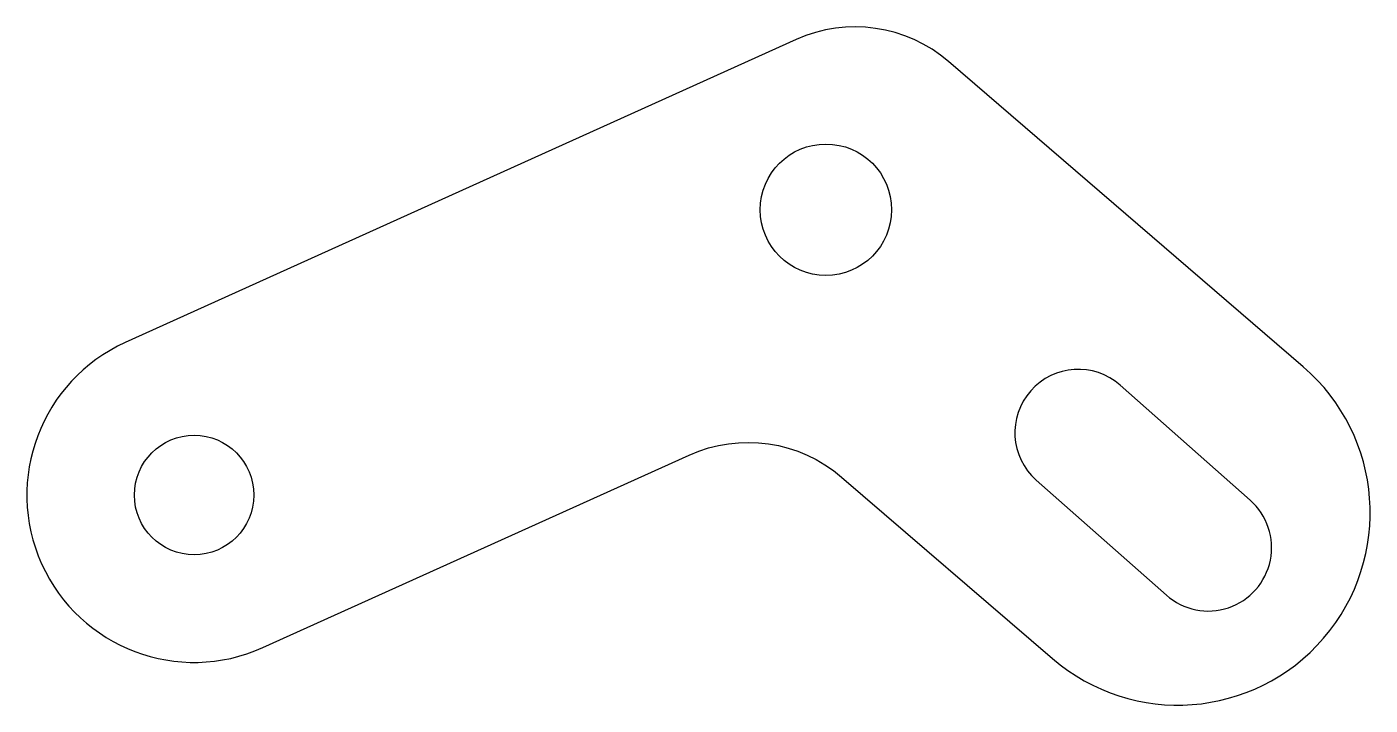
# Model space of a CAD drawing. Header units: millimetres. Extents: x 97.8 to 154, y 60.6 to 89.
import ezdxf

# ---------------------------------------------------------------- set-up
doc = ezdxf.new("R2010")
doc.units = ezdxf.units.MM
doc.layers.get('0').update_dxf_attribs({"linetype": 'CONTINUOUS'})

msp = doc.modelspace()

# ---------------------------------------------------------------- linework, layer by layer
for points in [[(140.745, 62.571, 1), (151.246, 74.775), (136.403, 87.545, 0.291473), (130.022, 88.466), (101.941, 75.792, 1), (107.7, 63.031), (125.54, 71.083, -0.291473), (131.922, 70.162)], [(145.517, 65.224, 1), (149.025, 69.196), (143.58, 74.006, 1), (140.071, 70.033)]]:
    msp.add_lwpolyline(points, format="xyb", close=True)
for centre, radius in [((131.265, 81.347), 2.75), ((104.821, 69.411), 2.5)]:
    msp.add_circle(centre, radius)

doc.saveas('drawing.dxf')
